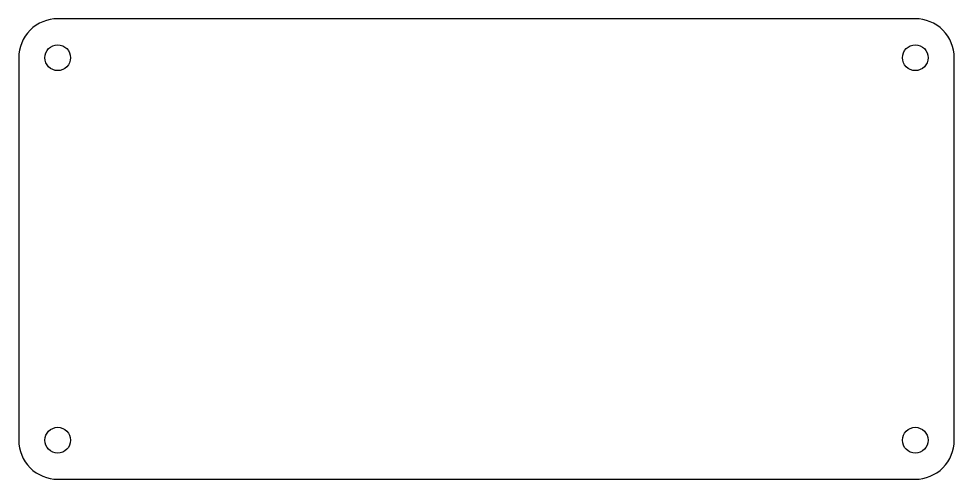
# Model space of a CAD drawing. Header units: millimetres. Extents: x -260 to -140, y -278 to -219.
import ezdxf

# ---------------------------------------------------------------- set-up
doc = ezdxf.new("R2010")
doc.units = ezdxf.units.MM
doc.layers.get('0').update_dxf_attribs({"linetype": 'CONTINUOUS'})

msp = doc.modelspace()

# ---------------------------------------------------------------- linework, layer by layer
msp.add_lwpolyline([(-145, -277.72, 0.414214), (-140, -272.72), (-140, -223.72, 0.414214), (-145, -218.72), (-255, -218.72, 0.414214), (-260, -223.72), (-260, -272.72, 0.414214), (-255, -277.72)], format="xyb", close=True)
for centre in [(-255, -223.72), (-145, -223.72), (-255, -272.72), (-145, -272.72)]:
    msp.add_circle(centre, 1.65)

doc.saveas('drawing.dxf')
